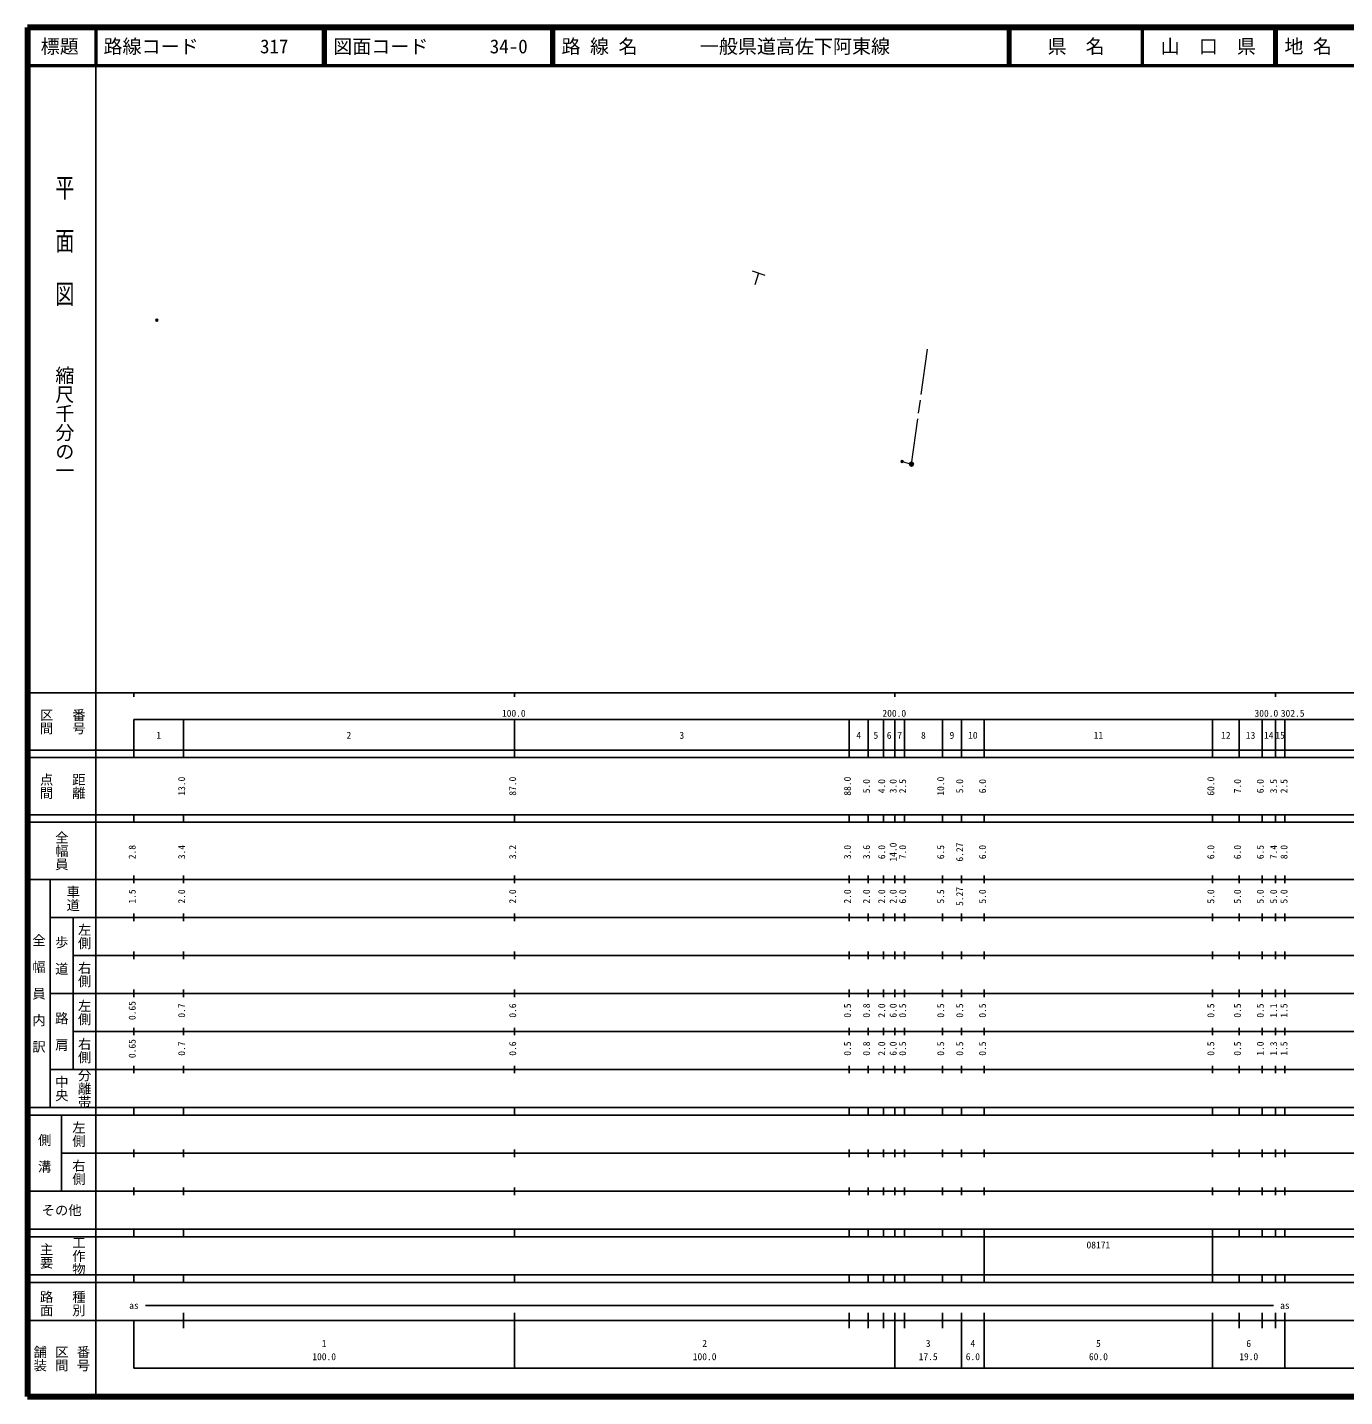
# Model space of a CAD drawing. Units: millimetres on the paper. Extents: x 40 to 680, y 20 to 380.
# Drawn here: x 40 to 386.2, y 20 to 380 of the extents above; entities that cross this region are included whole.
import ezdxf
from ezdxf.enums import TextEntityAlignment as Align

# ---------------------------------------------------------------- set-up
doc = ezdxf.new("R2010")
doc.units = ezdxf.units.MM
doc.header["$PDMODE"] = 32
doc.header["$PDSIZE"] = 0.5
doc.linetypes.add('CHAIN', pattern=[18.5, 12, -1.5, 3.5, -1.5])
for name, color, linetype, lineweight in [('M-BMK', 2, 'CHAIN', 13), ('M-BMK-SRVR', 3, 'Continuous', 25), ('M-STR-STRC', 7, 'Continuous', 13), ('M-TTL', 2, 'Continuous', 140), ('M-TTL-BAND', 7, 'Continuous', 25), ('M-TTL-LINE', 7, 'Continuous', 50)]:
    doc.layers.add(name, color=color, linetype=linetype, lineweight=lineweight)
doc.layers.add('M-OTRS', color=6, linetype='Continuous')
doc.layers.add('M-TTL-TXT', color=7, linetype='Continuous')
doc.styles.add('@ＭＳ ゴシック', font='')
doc.styles.add('ＭＳ ゴシック', font='')
doc.styles.get('@ＭＳ ゴシック').set_extended_font_data('@MS Gothic')
doc.styles.get('ＭＳ ゴシック').set_extended_font_data('MS Gothic')

msp = doc.modelspace()

# ---------------------------------------------------------------- linework, layer by layer
at = {"layer": 'M-BMK'}
for p, q in [((272.373, 265.165), (276.63, 295.715)), ((269.898, 265.851), (272.373, 265.165))]:
    msp.add_line(p, q, dxfattribs=at)
at = {"layer": 'M-BMK-SRVR'}
msp.add_circle((272.373, 265.165), 0.5, dxfattribs=at)
msp.add_point((272.373, 265.165), dxfattribs=at)
at = {"layer": 'M-OTRS'}
for p in [(74.044, 303.021), (269.898, 265.851)]:
    msp.add_point(p, dxfattribs=at)
at = {"layer": 'M-STR-STRC'}
for p, q in [((230.462, 315.95), (233.851, 314.895)), ((232.175, 315.416), (231.201, 312.288))]:
    msp.add_line(p, q, dxfattribs=at)
at = {"layer": 'M-TTL'}
for p, q in [((40, 380), (40, 20)), ((680, 380), (40, 380)), ((40, 20), (680, 20))]:
    msp.add_line(p, q, dxfattribs=at)
at = {"layer": 'M-TTL-BAND'}
for p, q in [((58, 370), (58, 20)), ((40, 205), (579, 205)), ((68, 205), (68, 204)), ((168, 205), (168, 204)), ((268, 205), (268, 204)), ((368, 205), (368, 204)), ((68, 198), (579, 198)), ((68, 198), (68, 188)), ((81, 188), (81, 198)), ((168, 188), (168, 198)), ((256, 188), (256, 198)), ((261, 188), (261, 198)), ((265, 188), (265, 198)), ((268, 188), (268, 198)), ((270.5, 188), (270.5, 198)), ((280.5, 188), (280.5, 198)), ((285.5, 188), (285.5, 198)), ((291.5, 188), (291.5, 198)), ((351.5, 188), (351.5, 198)), ((358.5, 188), (358.5, 198)), ((364.5, 188), (364.5, 198)), ((368, 188), (368, 198)), ((370.5, 188), (370.5, 198)), ((40, 190), (579, 190)), ((40, 188), (579, 188)), ((40, 173), (579, 173)), ((68, 171), (68, 173)), ((81, 171), (81, 173)), ((168, 171), (168, 173)), ((256, 171), (256, 173)), ((261, 171), (261, 173)), ((265, 171), (265, 173)), ((268, 171), (268, 173)), ((270.5, 171), (270.5, 173)), ((280.5, 171), (280.5, 173)), ((285.5, 171), (285.5, 173)), ((291.5, 171), (291.5, 173)), ((351.5, 171), (351.5, 173)), ((358.5, 171), (358.5, 173)), ((364.5, 171), (364.5, 173)), ((368, 171), (368, 173)), ((370.5, 171), (370.5, 173)), ((40, 171), (579, 171)), ((40, 156), (579, 156)), ((46, 96), (46, 156)), ((68, 155), (68, 157)), ((81, 155), (81, 157)), ((168, 155), (168, 157)), ((256, 155), (256, 157)), ((261, 155), (261, 157)), ((265, 155), (265, 157)), ((268, 155), (268, 157)), ((270.5, 155), (270.5, 157)), ((280.5, 155), (280.5, 157)), ((285.5, 155), (285.5, 157)), ((291.5, 155), (291.5, 157)), ((351.5, 155), (351.5, 157)), ((358.5, 155), (358.5, 157)), ((364.5, 155), (364.5, 157)), ((368, 155), (368, 157)), ((370.5, 155), (370.5, 157)), ((46, 146), (579, 146)), ((52, 146), (52, 106)), ((68, 145), (68, 147)), ((81, 145), (81, 147)), ((168, 145), (168, 147)), ((256, 145), (256, 147)), ((261, 145), (261, 147)), ((265, 145), (265, 147)), ((268, 145), (268, 147)), ((270.5, 145), (270.5, 147)), ((280.5, 145), (280.5, 147)), ((285.5, 145), (285.5, 147)), ((291.5, 145), (291.5, 147)), ((351.5, 145), (351.5, 147)), ((358.5, 145), (358.5, 147)), ((364.5, 145), (364.5, 147)), ((368, 145), (368, 147)), ((370.5, 145), (370.5, 147)), ((68, 135), (68, 137)), ((81, 135), (81, 137)), ((168, 135), (168, 137)), ((256, 135), (256, 137)), ((261, 135), (261, 137)), ((265, 135), (265, 137)), ((268, 135), (268, 137)), ((270.5, 135), (270.5, 137)), ((280.5, 135), (280.5, 137)), ((285.5, 135), (285.5, 137)), ((291.5, 135), (291.5, 137)), ((351.5, 135), (351.5, 137)), ((358.5, 135), (358.5, 137)), ((364.5, 135), (364.5, 137)), ((368, 135), (368, 137)), ((370.5, 135), (370.5, 137)), ((52, 136), (579, 136)), ((46, 126), (579, 126)), ((68, 125), (68, 127)), ((81, 125), (81, 127)), ((168, 125), (168, 127)), ((256, 125), (256, 127)), ((261, 125), (261, 127)), ((265, 125), (265, 127)), ((268, 125), (268, 127)), ((270.5, 125), (270.5, 127)), ((280.5, 125), (280.5, 127)), ((285.5, 125), (285.5, 127)), ((291.5, 125), (291.5, 127)), ((351.5, 125), (351.5, 127)), ((358.5, 125), (358.5, 127)), ((364.5, 125), (364.5, 127)), ((368, 125), (368, 127)), ((370.5, 125), (370.5, 127)), ((52, 116), (579, 116)), ((68, 115), (68, 117)), ((81, 115), (81, 117)), ((168, 115), (168, 117)), ((256, 115), (256, 117)), ((261, 115), (261, 117)), ((265, 115), (265, 117)), ((268, 115), (268, 117)), ((270.5, 115), (270.5, 117)), ((280.5, 115), (280.5, 117)), ((285.5, 115), (285.5, 117)), ((291.5, 115), (291.5, 117)), ((351.5, 115), (351.5, 117)), ((358.5, 115), (358.5, 117)), ((364.5, 115), (364.5, 117)), ((368, 115), (368, 117)), ((370.5, 115), (370.5, 117)), ((46, 106), (579, 106)), ((68, 105), (68, 107)), ((81, 105), (81, 107)), ((168, 105), (168, 107)), ((256, 105), (256, 107)), ((261, 105), (261, 107)), ((265, 105), (265, 107)), ((268, 105), (268, 107)), ((270.5, 105), (270.5, 107)), ((280.5, 105), (280.5, 107)), ((285.5, 105), (285.5, 107)), ((291.5, 105), (291.5, 107)), ((351.5, 105), (351.5, 107)), ((358.5, 105), (358.5, 107)), ((364.5, 105), (364.5, 107)), ((368, 105), (368, 107)), ((370.5, 105), (370.5, 107)), ((40, 96), (579, 96)), ((40, 94), (579, 94)), ((49, 94), (49, 74)), ((68, 94), (68, 96)), ((81, 94), (81, 96)), ((168, 94), (168, 96)), ((256, 94), (256, 96)), ((261, 94), (261, 96)), ((265, 94), (265, 96)), ((268, 94), (268, 96)), ((270.5, 94), (270.5, 96)), ((280.5, 94), (280.5, 96)), ((285.5, 94), (285.5, 96)), ((291.5, 94), (291.5, 96)), ((351.5, 94), (351.5, 96)), ((358.5, 94), (358.5, 96)), ((364.5, 94), (364.5, 96)), ((368, 94), (368, 96)), ((370.5, 94), (370.5, 96)), ((49, 84), (579, 84)), ((68, 83), (68, 85)), ((81, 83), (81, 85)), ((168, 83), (168, 85)), ((256, 83), (256, 85)), ((261, 83), (261, 85)), ((265, 83), (265, 85)), ((268, 83), (268, 85)), ((270.5, 83), (270.5, 85)), ((280.5, 83), (280.5, 85)), ((285.5, 83), (285.5, 85)), ((291.5, 83), (291.5, 85)), ((351.5, 83), (351.5, 85)), ((358.5, 83), (358.5, 85)), ((364.5, 83), (364.5, 85)), ((368, 83), (368, 85)), ((370.5, 83), (370.5, 85)), ((40, 74), (579, 74)), ((68, 73), (68, 75)), ((81, 73), (81, 75)), ((168, 73), (168, 75)), ((256, 73), (256, 75)), ((261, 73), (261, 75)), ((265, 73), (265, 75)), ((268, 73), (268, 75)), ((270.5, 73), (270.5, 75)), ((280.5, 73), (280.5, 75)), ((285.5, 73), (285.5, 75)), ((291.5, 73), (291.5, 75)), ((351.5, 73), (351.5, 75)), ((358.5, 73), (358.5, 75)), ((364.5, 73), (364.5, 75)), ((368, 73), (368, 75)), ((370.5, 73), (370.5, 75)), ((40, 64), (579, 64)), ((40, 62), (579, 62)), ((68, 62), (68, 64)), ((81, 62), (81, 64)), ((168, 62), (168, 64)), ((256, 62), (256, 64)), ((261, 62), (261, 64)), ((265, 62), (265, 64)), ((268, 62), (268, 64)), ((270.5, 62), (270.5, 64)), ((280.5, 62), (280.5, 64)), ((285.5, 62), (285.5, 64)), ((291.5, 62), (291.5, 64)), ((291.5, 52), (291.5, 62)), ((351.5, 62), (351.5, 64)), ((351.5, 52), (351.5, 62)), ((358.5, 62), (358.5, 64)), ((364.5, 62), (364.5, 64)), ((368, 62), (368, 64)), ((370.5, 62), (370.5, 64)), ((40, 52), (579, 52)), ((68, 50), (68, 52)), ((81, 50), (81, 52)), ((168, 50), (168, 52)), ((256, 50), (256, 52)), ((261, 50), (261, 52)), ((265, 50), (265, 52)), ((268, 50), (268, 52)), ((270.5, 50), (270.5, 52)), ((280.5, 50), (280.5, 52)), ((285.5, 50), (285.5, 52)), ((291.5, 50), (291.5, 52)), ((351.5, 50), (351.5, 52)), ((358.5, 50), (358.5, 52)), ((364.5, 50), (364.5, 52)), ((368, 50), (368, 52)), ((370.5, 50), (370.5, 52)), ((40, 50), (579, 50)), ((71, 44), (367.5, 44)), ((40, 40), (579, 40)), ((68, 40), (68, 27.5)), ((81, 38), (81, 42)), ((168, 27.5), (168, 42)), ((256, 38), (256, 42)), ((261, 38), (261, 42)), ((265, 38), (265, 42)), ((268, 27.5), (268, 42)), ((270.5, 38), (270.5, 42)), ((280.5, 38), (280.5, 42)), ((285.5, 27.5), (285.5, 42)), ((291.5, 27.5), (291.5, 42)), ((351.5, 27.5), (351.5, 42)), ((358.5, 38), (358.5, 42)), ((364.5, 38), (364.5, 42)), ((368, 38), (368, 42)), ((370.5, 27.5), (370.5, 42)), ((68, 27.5), (579, 27.5))]:
    msp.add_line(p, q, dxfattribs=at)
at = {"layer": 'M-TTL-LINE'}
for p, q in [((58, 380), (58, 370)), ((117.75, 380), (117.75, 370)), ((118.25, 380), (118.25, 370)), ((177.75, 380), (177.75, 370)), ((178.25, 380), (178.25, 370)), ((297.75, 380), (297.75, 370)), ((298.25, 380), (298.25, 370)), ((333, 380), (333, 370)), ((367.75, 380), (367.75, 370)), ((368.25, 380), (368.25, 370)), ((40, 370), (680, 370))]:
    msp.add_line(p, q, dxfattribs=at)

# ---------------------------------------------------------------- texts
at = {"layer": 'M-TTL-BAND', "style": '@ＭＳ ゴシック', "width": 1.4}
msp.add_text('平  面  図', height=3.666, rotation=270, dxfattribs=at).set_placement((49.777, 306.475), align=Align.MIDDLE_RIGHT)
at = {"layer": 'M-TTL-BAND', "style": '@ＭＳ ゴシック'}
msp.add_text('縮尺千分の一', height=3.666, rotation=270, dxfattribs=at).set_placement((49.777, 261.03), align=Align.MIDDLE_RIGHT)
for s, p in [('区間', (45, 197.5)), ('番号', (53.5, 197.5)), ('点間', (45, 180.5)), ('距離', (53.5, 180.5)), ('全幅員', (49, 163.5)), ('車道', (52, 151)), ('左側', (55, 141)), ('全\u3000幅\u3000員\u3000内\u3000訳', (43, 126)), ('歩\u3000道', (49, 136)), ('右側', (55, 131)), ('左側', (55, 121)), ('路\u3000肩', (49, 116)), ('右側', (55, 111)), ('分離帯', (55, 101)), ('中央', (49, 101)), ('左側', (53.5, 89)), ('側\u3000溝', (44.5, 84)), ('右側', (53.5, 79)), ('工作物', (53.5, 57)), ('主要', (45, 57)), ('路面', (45, 44.5)), ('種別', (53.5, 44.5)), ('舗装', (43.333, 30)), ('区間', (49, 30)), ('番号', (54.667, 30))]:
    msp.add_text(s, height=2.566, rotation=270, dxfattribs=at).set_placement(p, align=Align.MIDDLE_CENTER)
at = {"layer": 'M-TTL-BAND', "style": 'ＭＳ ゴシック'}
for s, p in [('100.0', (167.844, 198.195)), ('200.0', (267.844, 198.195)), ('300.0', (365.64, 198.195)), ('302.5', (372.557, 198.195)), ('1', (74.5, 192.405)), ('2', (124.5, 192.405)), ('3', (212, 192.405)), ('4', (258.5, 192.405)), ('5', (263, 192.405)), ('6', (266.5, 192.405)), ('7', (269.25, 192.405)), ('8', (275.5, 192.405)), ('9', (283, 192.405)), ('10', (288.5, 192.405)), ('11', (321.5, 192.405)), ('12', (355, 192.405)), ('13', (361.5, 192.405)), ('14', (366.25, 192.405)), ('15', (369.25, 192.405)), ('as', (68, 42.5)), ('as', (370.5, 42.5)), ('1', (118, 32.523)), ('2', (218, 32.523)), ('3', (276.75, 32.523)), ('4', (288.5, 32.523)), ('5', (321.5, 32.523)), ('6', (361, 32.523)), ('100.0', (118, 29.033)), ('100.0', (218, 29.033)), ('17.5', (276.75, 29.033)), ('6.0', (288.5, 29.033)), ('60.0', (321.5, 29.033)), ('19.0', (361, 29.033))]:
    msp.add_text(s, height=1.833, dxfattribs=at).set_placement(p, align=Align.BOTTOM_CENTER)
for s, p in [('13.0', (82, 180.5)), ('87.0', (169, 180.5)), ('88.0', (257, 180.5)), ('5.0', (262, 180.5)), ('4.0', (266, 180.5)), ('3.0', (269, 180.5)), ('2.5', (271.5, 180.5)), ('10.0', (281.5, 180.5)), ('5.0', (286.5, 180.5)), ('6.0', (292.5, 180.5)), ('60.0', (352.5, 180.5)), ('7.0', (359.5, 180.5)), ('6.0', (365.5, 180.5)), ('3.5', (369, 180.5)), ('2.5', (371.736, 180.5)), ('2.8', (69, 163.174)), ('3.4', (82, 163.174)), ('3.2', (169, 163.174)), ('3.0', (257, 163.174)), ('3.6', (262, 163.174)), ('6.0', (266, 163.174)), ('14.0', (269, 163.174)), ('7.0', (271.5, 163.174)), ('6.5', (281.5, 163.174)), ('6.27', (286.5, 163.174)), ('6.0', (292.5, 163.174)), ('6.0', (352.5, 163.174)), ('6.0', (359.5, 163.174)), ('6.5', (365.5, 163.174)), ('7.4', (369, 163.174)), ('8.0', (371.736, 163.174)), ('1.5', (69, 151.5)), ('2.0', (82, 151.5)), ('2.0', (169, 151.5)), ('2.0', (257, 151.5)), ('2.0', (262, 151.5)), ('2.0', (266, 151.5)), ('2.0', (269, 151.5)), ('6.0', (271.5, 151.5)), ('5.5', (281.5, 151.5)), ('5.27', (286.5, 151.5)), ('5.0', (292.5, 151.5)), ('5.0', (352.5, 151.5)), ('5.0', (359.5, 151.5)), ('5.0', (365.5, 151.5)), ('5.0', (369, 151.5)), ('5.0', (371.736, 151.5)), ('0.65', (69, 121.5)), ('0.7', (82, 121.5)), ('0.6', (169, 121.5)), ('0.5', (257, 121.5)), ('0.8', (262, 121.5)), ('2.0', (266, 121.5)), ('6.0', (269, 121.5)), ('0.5', (271.5, 121.5)), ('0.5', (281.5, 121.5)), ('0.5', (286.5, 121.5)), ('0.5', (292.5, 121.5)), ('0.5', (352.5, 121.5)), ('0.5', (359.5, 121.5)), ('0.5', (365.5, 121.5)), ('1.1', (369, 121.5)), ('1.5', (371.736, 121.5)), ('0.65', (69, 111.5)), ('0.7', (82, 111.5)), ('0.6', (169, 111.5)), ('0.5', (257, 111.5)), ('0.8', (262, 111.5)), ('2.0', (266, 111.5)), ('6.0', (269, 111.5)), ('0.5', (271.5, 111.5)), ('0.5', (281.5, 111.5)), ('0.5', (286.5, 111.5)), ('0.5', (292.5, 111.5)), ('0.5', (352.5, 111.5)), ('0.5', (359.5, 111.5)), ('1.0', (365.5, 111.5)), ('1.3', (369, 111.5)), ('1.5', (371.736, 111.5))]:
    msp.add_text(s, height=1.833, rotation=90, dxfattribs=at).set_placement(p, align=Align.BOTTOM_CENTER)
msp.add_text('その他', height=2.566, dxfattribs=at).set_placement((49, 69), align=Align.MIDDLE_CENTER)
msp.add_text('08171', height=1.833, dxfattribs=at).set_placement((318.375, 58.405), align=Align.BOTTOM_LEFT)
at = {"layer": 'M-TTL-TXT', "style": 'ＭＳ ゴシック'}
for s, p in [('標題', (48.5, 375)), ('県\u3000名', (315.625, 375)), ('山\u3000口\u3000県', (350.375, 375))]:
    msp.add_text(s, height=3.666, dxfattribs=at).set_placement(p, align=Align.MIDDLE_CENTER)
for s, p in [('路線コード', (60, 375)), ('317', (101.142, 375)), ('図面コード', (120.38, 375)), ('34-0', (161.521, 375)), ('路 線 名', (180.38, 375)), ('一般県道高佐下阿東線', (216.734, 375)), ('地 名', (370.38, 375))]:
    msp.add_text(s, height=3.666, dxfattribs=at).set_placement(p, align=Align.MIDDLE_LEFT)

doc.saveas('drawing.dxf')
